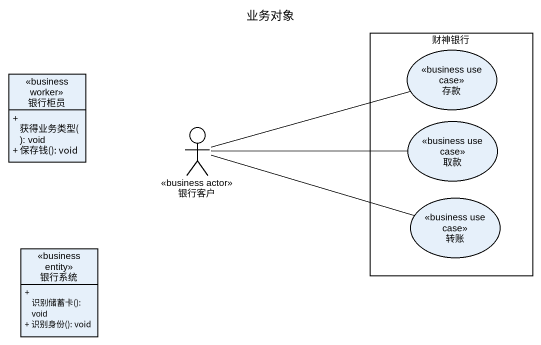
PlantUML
@startuml
title 业务对象
allowmixing
hide circle
hide empty members
skinparam classAttributeIconSize 0
rectangle 财神银行 {
  usecase 存款 <<business use case>>
  usecase 取款 <<business use case>>
  usecase 转账 <<business use case>>
}
class 银行柜员 <<business worker>> {
  + 获得业务类型(): void
  + 保存钱(): void
}
actor 银行客户 <<business actor>>
class 银行系统 <<business entity>> {
  + 识别储蓄卡(): void
  + 识别身份(): void
}
银行客户 -right- 存款
银行客户 -right- 取款
银行客户 -right- 转账
@enduml
